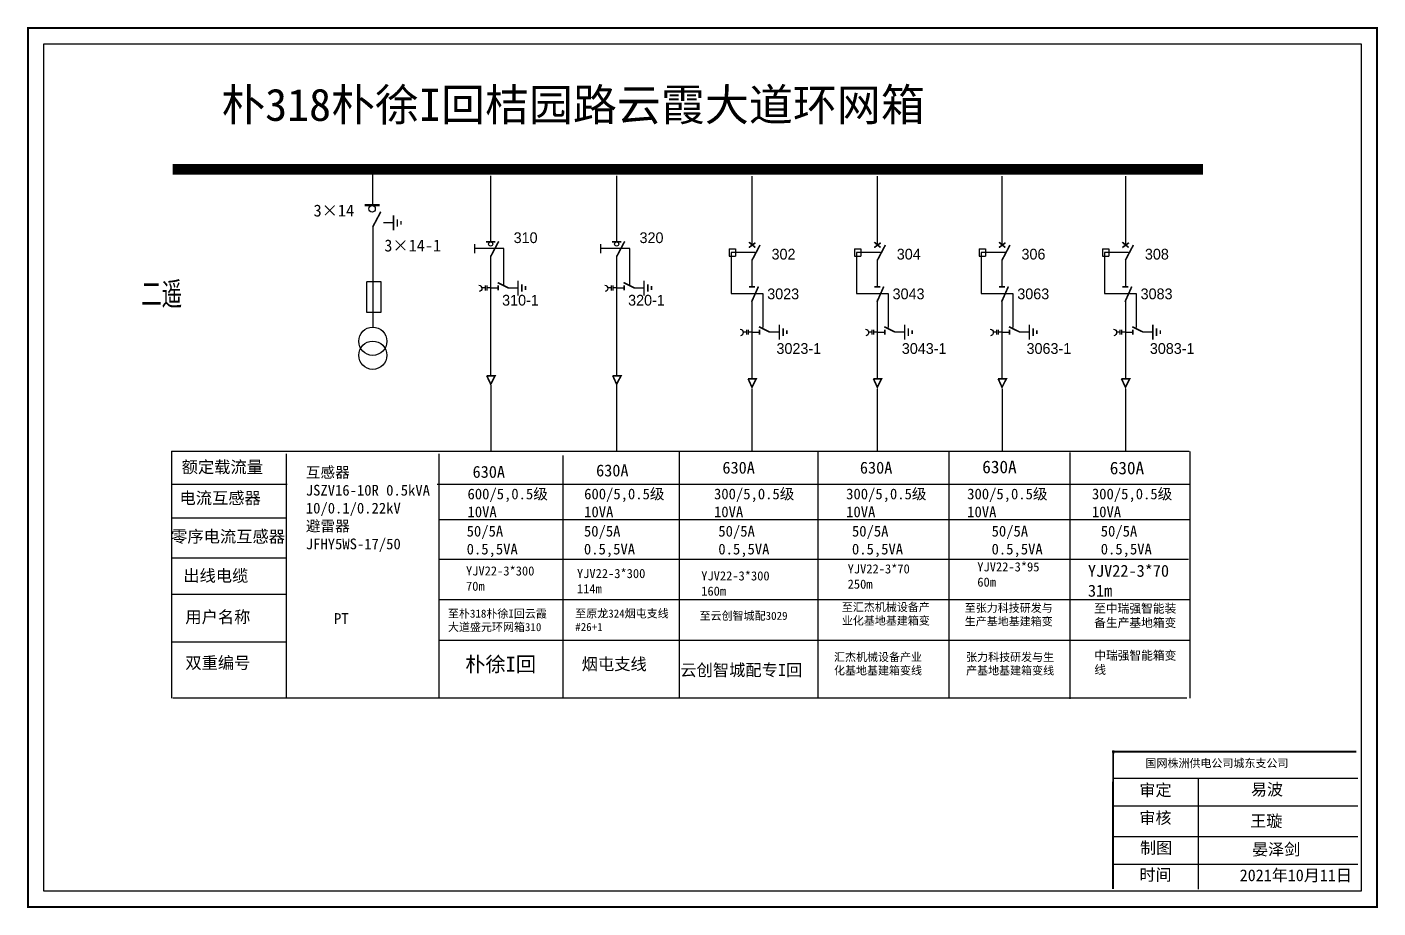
# Model space of a CAD drawing. Extents: x -188 to 201, y -159 to 98.
# Drawn here: x 68.9 to 194.6, y 15.1 to 97 of the extents above; entities that cross this region are included whole.
import ezdxf

# ---------------------------------------------------------------- set-up
doc = ezdxf.new("R2010")
doc.units = 0
doc.header["$LTSCALE"] = 0.774411
doc.linetypes.add('ACAD_ISO02W100', pattern=[15, 12, -3])
doc.linetypes.add('CENTER', pattern=[50.8, 31.75, -6.35, 6.35, -6.35])
doc.layers.get('0').update_dxf_attribs({"linetype": 'CONTINUOUS'})
doc.layers.add('2', color=7, linetype='CONTINUOUS')
doc.layers.add('3', color=7, linetype='CONTINUOUS')
doc.styles.add('hztxt_txtstyle_0.00_0_0', font='simkai.ttf')
doc.styles.add('hztxt_txtstyle_1.80_0_0', font='', dxfattribs={"height": 1.8, "bigfont": 'hztxt.shx'})
doc.styles.add('hztxt_txtstyle_2.70_0_0', font='simkai.ttf', dxfattribs={"height": 2.7})
doc.styles.add('KaiTi_txtstyle_1.11_0_0', font='simkai.ttf', dxfattribs={"height": 1.109414})
doc.styles.add('STYLE1', font='txt.shx', dxfattribs={"height": 2.6})
doc.styles.add('仿宋_txtstyle_1.11_0_0', font='simfang.ttf', dxfattribs={"height": 1.109414})
doc.styles.add('字体', font='', dxfattribs={"height": 2.5})
doc.styles.add('宋体', font='', dxfattribs={"width": 0.65})
doc.styles.get('hztxt_txtstyle_1.80_0_0').set_extended_font_data('hztxt')
doc.styles.get('字体').set_extended_font_data('SimSun')
doc.styles.get('宋体').set_extended_font_data('SimSun')

# ---------------------------------------------------------------- blocks, each defined once
blk = doc.blocks.new('JD')
for points in [[(-2, 0.2), (-2, -0.2), (2, 0.2), (2, -0.2)], [(1, -1.2), (1, -0.8), (-1, -1.2), (-1, -0.8)], [(-0.5, -1.8), (-0.5, -2.2), (0.5, -1.8), (0.5, -2.2)]]:
    blk.add_trace(points)

msp = doc.modelspace()

# ---------------------------------------------------------------- linework, layer by layer
at = {"color": 0}
for p, q in [((101.08, 83.76), (101.08, 80.47)), ((112.06, 83.16), (112.06, 77.05)), ((123.78, 83.16), (123.78, 77.05)), ((136.37, 83.13), (136.37, 76.71)), ((148.03, 83.13), (148.03, 76.71)), ((159.62, 83.13), (159.62, 76.71)), ((171.1, 83.13), (171.1, 76.71)), ((101.09, 78.44), (101.09, 69.11)), ((102.08, 78.81), (103.02, 78.81)), ((112.06, 75.69), (112.06, 64.59)), ((123.78, 75.69), (123.78, 64.59)), ((134.24, 76.36), (134.84, 76.36)), ((134.24, 76.36), (134.24, 75.7)), ((134.24, 75.7), (134.84, 75.7)), ((134.84, 76.36), (134.84, 75.7)), ((145.9, 76.36), (146.5, 76.36)), ((145.9, 76.36), (145.9, 75.7)), ((145.9, 75.7), (146.5, 75.7)), ((146.5, 76.36), (146.5, 75.7)), ((157.49, 76.36), (158.09, 76.36)), ((157.49, 76.36), (157.49, 75.7)), ((157.49, 75.7), (158.09, 75.7)), ((158.09, 76.36), (158.09, 75.7)), ((168.97, 76.36), (169.57, 76.36)), ((168.97, 76.36), (168.97, 75.7)), ((168.97, 75.7), (169.57, 75.7)), ((169.57, 76.36), (169.57, 75.7)), ((136.37, 75.35), (136.37, 72.87)), ((148.03, 75.35), (148.03, 72.87)), ((159.62, 75.35), (159.62, 72.87)), ((171.1, 75.35), (171.1, 72.87)), ((112.06, 72.74), (112.75, 72.74)), ((113.66, 72.76), (114.6, 72.76)), ((123.78, 72.74), (124.47, 72.74)), ((125.37, 72.76), (126.32, 72.76)), ((136.37, 71.64), (136.37, 64.33)), ((148.03, 71.64), (148.03, 64.33)), ((159.62, 71.64), (159.62, 64.33)), ((171.1, 71.64), (171.1, 64.33)), ((136.37, 68.64), (137.06, 68.64)), ((137.96, 68.65), (138.9, 68.65)), ((148.03, 68.64), (148.72, 68.64)), ((149.62, 68.65), (150.56, 68.65)), ((159.62, 68.64), (160.32, 68.64)), ((161.22, 68.65), (162.16, 68.65)), ((171.1, 68.64), (171.79, 68.64)), ((172.7, 68.65), (173.64, 68.65)), ((93.14, 54.48), (82.43, 54.48)), ((93.1, 51.34), (82.39, 51.34)), ((93.1, 47.62), (82.39, 47.62)), ((93.06, 44.23), (82.35, 44.23)), ((93.1, 39.82), (82.39, 39.82))]:
    msp.add_line(p, q, dxfattribs=at)
at = {"color": 0, "linetype": 'ACAD_ISO02W100'}
for p, q in [((136.67, 76.02), (134.43, 76.02)), ((134.43, 76.02), (134.43, 72.21)), ((148.33, 76.02), (146.09, 76.02)), ((146.09, 76.02), (146.09, 72.21)), ((159.92, 76.02), (157.68, 76.02)), ((157.68, 76.02), (157.68, 72.21)), ((171.4, 76.02), (169.16, 76.02)), ((169.16, 76.02), (169.16, 72.21)), ((134.43, 72.21), (137.38, 72.21)), ((137.38, 72.21), (137.38, 69.06)), ((146.09, 72.21), (149.04, 72.21)), ((149.04, 72.21), (149.04, 69.06)), ((157.68, 72.21), (160.64, 72.21)), ((160.64, 72.21), (160.64, 69.06)), ((169.16, 72.21), (172.12, 72.21)), ((172.12, 72.21), (172.12, 69.06))]:
    msp.add_line(p, q, dxfattribs=at)
at = {"color": 0, "linetype": 'CENTER'}
for p, q in [((112.07, 63.69), (112.07, 57.55)), ((123.78, 63.69), (123.78, 57.55)), ((136.37, 63.35), (136.37, 57.58)), ((148.03, 63.35), (148.03, 57.58)), ((159.63, 63.35), (159.63, 57.58)), ((171.11, 63.35), (171.11, 57.58))]:
    msp.add_line(p, q, dxfattribs=at)
at = {"color": 0, "linetype": 'Continuous'}
for p, q in [((82.37, 57.57), (177.03, 57.57)), ((82.41, 34.62), (82.41, 57.57)), ((93.04, 57.32), (93.04, 34.63)), ((107.25, 57.32), (107.25, 34.63)), ((118.77, 57.17), (118.77, 34.64)), ((129.59, 57.52), (129.59, 34.63)), ((142.49, 57.52), (142.49, 34.63)), ((154.69, 57.51), (154.69, 34.61)), ((165.95, 57.43), (165.95, 34.54)), ((177.09, 57.55), (177.09, 34.61)), ((107.08, 54.5), (177.06, 54.5)), ((107.25, 51.21), (177.09, 51.21)), ((107.25, 47.52), (176.97, 47.52)), ((107.25, 43.79), (177.16, 43.79)), ((107.25, 40), (177.06, 40)), ((176.82, 34.62), (82.49, 34.62)), ((169.97, 27.18), (192.72, 27.18)), ((177.86, 27.09), (177.86, 16.84)), ((169.97, 24.59), (192.72, 24.59)), ((169.97, 21.76), (192.72, 21.76)), ((169.97, 19.17), (192.72, 19.17))]:
    msp.add_line(p, q, dxfattribs=at)
at = {"color": 0, "linetype": 'Continuous', "const_width": 0.182}
msp.add_lwpolyline([(69.03, 96.9), (194.51, 96.9), (194.51, 15.2), (69.03, 15.2)], close=True, dxfattribs=at)
at = {"color": 0, "linetype": 'Continuous'}
msp.add_lwpolyline([(70.5, 95.42), (193.03, 95.42), (193.03, 16.67), (70.5, 16.67)], close=True, dxfattribs=at)
at = {"color": 0}
for points, const_width in [([(82.49, 83.76), (178.33, 83.76)], 0.998), ([(100.33, 80.43), (101.73, 80.43)], 0.238), ([(101.09, 78.4), (101.84, 79.82)], 0.15), ([(111.62, 77.03), (112.5, 77.03)], 0.15), ([(112.06, 75.65), (112.81, 77.07)], 0.15), ([(123.34, 77.03), (124.22, 77.03)], 0.15), ([(123.78, 75.65), (124.53, 77.07)], 0.15), ([(136.09, 76.99), (136.68, 76.5)], 0.15), ([(136.08, 76.49), (136.69, 76.94)], 0.15), ([(136.37, 75.31), (137.12, 76.73)], 0.15), ([(147.75, 76.99), (148.33, 76.5)], 0.15), ([(147.74, 76.49), (148.35, 76.94)], 0.15), ([(148.03, 75.31), (148.78, 76.73)], 0.15), ([(159.34, 76.49), (159.95, 76.94)], 0.15), ([(159.35, 76.99), (159.93, 76.5)], 0.15), ([(159.62, 75.31), (160.37, 76.73)], 0.15), ([(170.82, 76.49), (171.43, 76.94)], 0.15), ([(170.82, 76.99), (171.41, 76.5)], 0.15), ([(171.1, 75.31), (171.85, 76.73)], 0.15), ([(112.72, 73.24), (113.71, 72.74)], 0.15), ([(112.75, 72.97), (112.75, 72.51)], 0.15), ([(124.43, 73.24), (125.43, 72.74)], 0.15), ([(124.47, 72.97), (124.47, 72.51)], 0.15), ([(136.1, 72.83), (136.66, 72.83)], 0.15), ([(136.34, 71.45), (136.97, 72.87)], 0.15), ([(147.76, 72.83), (148.31, 72.83)], 0.15), ([(148, 71.45), (148.63, 72.87)], 0.15), ([(159.36, 72.83), (159.91, 72.83)], 0.15), ([(159.59, 71.45), (160.22, 72.87)], 0.15), ([(170.83, 72.83), (171.39, 72.83)], 0.15), ([(171.07, 71.45), (171.7, 72.87)], 0.15), ([(137.02, 69.13), (138.02, 68.64)], 0.15), ([(148.68, 69.13), (149.68, 68.64)], 0.15), ([(160.28, 69.13), (161.28, 68.64)], 0.15), ([(171.75, 69.13), (172.75, 68.64)], 0.15), ([(137.06, 68.87), (137.06, 68.41)], 0.15), ([(148.72, 68.87), (148.72, 68.41)], 0.15), ([(160.32, 68.87), (160.32, 68.41)], 0.15), ([(171.79, 68.87), (171.79, 68.41)], 0.15), ([(111.69, 64.56), (112.46, 64.56), (112.07, 63.79), (111.7, 64.58)], 0.15), ([(123.41, 64.56), (124.18, 64.56), (123.78, 63.79), (123.42, 64.58)], 0.15), ([(136, 64.28), (136.76, 64.28), (136.37, 63.51), (136.01, 64.3)], 0.15), ([(147.66, 64.28), (148.42, 64.28), (148.03, 63.51), (147.67, 64.3)], 0.15), ([(159.26, 64.28), (160.02, 64.28), (159.63, 63.51), (159.27, 64.3)], 0.15), ([(170.73, 64.28), (171.5, 64.28), (171.11, 63.51), (170.74, 64.3)], 0.15)]:
    msp.add_lwpolyline(points, dxfattribs=dict(at, const_width=const_width))
for points in [[(110.55, 76.8), (110.55, 75.97)], [(122.27, 76.8), (122.27, 75.97)], [(100.5, 73.28), (100.5, 70.48), (101.89, 70.48), (101.89, 73.31), (100.5, 73.31)], [(111.56, 72.96), (111.56, 72.5)], [(111.7, 72.96), (111.7, 72.5)], [(123.28, 72.96), (123.28, 72.5)], [(123.42, 72.96), (123.42, 72.5)], [(111.56, 72.75), (111.24, 72.75)], [(112.06, 72.75), (111.7, 72.75)], [(123.28, 72.75), (122.96, 72.75)], [(123.78, 72.75), (123.42, 72.75)], [(135.87, 68.64), (135.55, 68.64)], [(135.87, 68.85), (135.87, 68.4)], [(136.01, 68.85), (136.01, 68.4)], [(136.37, 68.64), (136.01, 68.64)], [(147.52, 68.64), (147.21, 68.64)], [(147.52, 68.85), (147.52, 68.4)], [(147.66, 68.85), (147.66, 68.4)], [(148.03, 68.64), (147.66, 68.64)], [(159.12, 68.64), (158.81, 68.64)], [(159.12, 68.85), (159.12, 68.4)], [(159.26, 68.85), (159.26, 68.4)], [(159.62, 68.64), (159.26, 68.64)], [(170.6, 68.64), (170.28, 68.64)], [(170.6, 68.85), (170.6, 68.4)], [(170.74, 68.85), (170.74, 68.4)], [(171.1, 68.64), (170.74, 68.64)]]:
    msp.add_lwpolyline(points, dxfattribs=at)
at = {"color": 0, "linetype": 'ACAD_ISO02W100'}
for points in [[(113.29, 72.97), (113.29, 76.39), (110.55, 76.39)], [(125.01, 72.97), (125.01, 76.39), (122.27, 76.39)]]:
    msp.add_lwpolyline(points, dxfattribs=at)
at = {"color": 0}
for points in [[(110.97, 73, -0.877934), (110.99, 72.4)], [(122.69, 73, -0.877934), (122.7, 72.4)], [(135.28, 68.9, -0.877934), (135.29, 68.29)], [(146.94, 68.9, -0.877934), (146.95, 68.29)], [(158.54, 68.9, -0.877934), (158.55, 68.29)], [(170.01, 68.9, -0.877934), (170.03, 68.29)]]:
    msp.add_lwpolyline(points, format="xyb", dxfattribs=at)
at = {"color": 0, "linetype": 'Continuous', "const_width": 0.182}
for points in [[(169.85, 29.64), (192.6, 29.64)], [(169.97, 29.75), (169.95, 16.88)]]:
    msp.add_lwpolyline(points, dxfattribs=at)
at = {"color": 0}
for centre, radius in [((101.03, 80.09), 0.305), ((112.06, 76.82), 0.192), ((123.78, 76.82), 0.192)]:
    msp.add_circle(centre, radius, dxfattribs=at)
at = {"layer": '2', "color": 0}
for centre in [(101.1, 67.78), (101.1, 66.48)]:
    msp.add_circle(centre, 1.31, dxfattribs=at)

# ---------------------------------------------------------------- block references
at = {"color": 0, "xscale": 0.3494655254594932, "yscale": 0.3494655254594932, "zscale": 0.3494655254595134, "rotation": 90}
for p in [(103.03, 78.78), (114.61, 72.73), (126.33, 72.73), (138.92, 68.63), (150.57, 68.63), (162.17, 68.63), (173.65, 68.63)]:
    msp.add_blockref('JD', p, dxfattribs=at)

# ---------------------------------------------------------------- texts
at = {"color": 0, "linetype": 'Continuous', "style": 'hztxt_txtstyle_2.70_0_0'}
for s, p in [('3×14', (95.59, 79.38)), ('3×14-1', (102.17, 76.13))]:
    msp.add_text(s, height=1.109, dxfattribs=at).set_placement(p)
at = {"color": 0, "style": 'hztxt_txtstyle_1.80_0_0'}
for s, p in [('310', (114.2, 76.91)), ('320', (125.91, 76.91)), ('302', (138.19, 75.38)), ('304', (149.84, 75.38)), ('306', (161.44, 75.38)), ('308', (172.92, 75.38)), ('310-1', (113.13, 71.1)), ('320-1', (124.85, 71.1)), ('3023', (137.79, 71.69)), ('3043', (149.45, 71.69)), ('3063', (161.05, 71.69)), ('3083', (172.52, 71.69)), ('3023-1', (138.65, 66.61)), ('3043-1', (150.31, 66.61)), ('3063-1', (161.91, 66.61)), ('3083-1', (173.38, 66.61))]:
    msp.add_text(s, height=0.998, dxfattribs=at).set_placement(p)
at = {"color": 0, "linetype": 'Continuous', "attachment_point": 1}
for s, insert, char_height, width, style in [('朴318朴徐I回桔园路云霞大道环网箱', (87, 91.27), 3, 90.5642, '字体'), ('{\\fSimSun|b0|i0|c134|p2;额定载流量}', (83.32, 56.65), 1.1094, 17.8852, 'hztxt_txtstyle_2.70_0_0'), ('{\\fSimSun|b0|i0|c134|p2;630A}', (133.62, 56.59), 1.1094, 17.8852, 'hztxt_txtstyle_2.70_0_0'), ('{\\fSimSun|b0|i0|c134|p2;630A}', (146.41, 56.59), 1.1094, 17.8852, 'hztxt_txtstyle_2.70_0_0'), ('{\\fSimSun|b0|i0|c134|p2;630A}', (157.79, 56.69), 1.1757, 9.454, 'hztxt_txtstyle_0.00_0_0'), ('{\\fSimSun|b0|i0|c134|p2;630A}', (169.65, 56.59), 1.1757, 9.454, 'hztxt_txtstyle_0.00_0_0'), ('\\A1;{\\fSimSun|b0|i0|c134|p2;互感器\\PJSZV16-10R 0.5kVA\\P10/0.1/0.22kV\\P避雷器\\PJFHY5WS-17/50}', (94.87, 56.1), 0.9985, 18.4113, 'hztxt_txtstyle_2.70_0_0'), ('{\\fSimSun|b0|i0|c134|p2;630A}', (110.38, 56.2), 1.1094, 17.8852, 'hztxt_txtstyle_2.70_0_0'), ('{\\fSimSun|b0|i0|c134|p2;630A}', (121.87, 56.33), 1.1094, 17.8852, 'hztxt_txtstyle_2.70_0_0'), ('\\A1;{\\fSimSun|b0|i0|c134|p2;600/5,0.5级\\P10VA}', (109.91, 54.09), 0.9985, 18.4113, 'hztxt_txtstyle_2.70_0_0'), ('\\A1;{\\fSimSun|b0|i0|c134|p2;600/5,0.5级\\P10VA}', (120.76, 54.09), 0.9985, 18.4113, 'hztxt_txtstyle_2.70_0_0'), ('\\A1;{\\fSimSun|b0|i0|c134|p2;300/5,0.5级\\P10VA}', (132.84, 54.09), 0.9985, 18.4113, 'hztxt_txtstyle_2.70_0_0'), ('\\A1;{\\fSimSun|b0|i0|c134|p2;300/5,0.5级\\P10VA}', (145.13, 54.09), 0.9985, 18.4113, 'hztxt_txtstyle_2.70_0_0'), ('\\A1;{\\fSimSun|b0|i0|c134|p2;300/5,0.5级\\P10VA}', (156.39, 54.09), 0.9985, 18.4113, 'hztxt_txtstyle_2.70_0_0'), ('\\A1;{\\fSimSun|b0|i0|c134|p2;300/5,0.5级\\P10VA}', (167.99, 54.09), 0.9985, 18.4113, 'hztxt_txtstyle_2.70_0_0'), ('{\\fSimSun|b0|i0|c134|p2;电流互感器}', (83.12, 53.77), 1.1094, 17.8852, 'hztxt_txtstyle_2.70_0_0'), ('{\\fSimSun|b0|i0|c134|p2;零序电流互感器}', (82.34, 50.19), 1.1094, 17.8852, 'hztxt_txtstyle_2.70_0_0'), ('{\\fSimSun|b0|i0|c134|p2;50/5A\\P0.5,5VA}', (109.83, 50.63), 0.9985, 17.8852, 'hztxt_txtstyle_2.70_0_0'), ('{\\fSimSun|b0|i0|c134|p2;50/5A\\P0.5,5VA}', (120.74, 50.63), 0.9985, 17.8852, 'hztxt_txtstyle_2.70_0_0'), ('{\\fSimSun|b0|i0|c134|p2;50/5A\\P0.5,5VA}', (133.24, 50.63), 0.9985, 17.8852, 'hztxt_txtstyle_2.70_0_0'), ('{\\fSimSun|b0|i0|c134|p2;50/5A\\P0.5,5VA}', (145.67, 50.63), 0.9985, 17.8852, 'hztxt_txtstyle_2.70_0_0'), ('{\\fSimSun|b0|i0|c134|p2;50/5A\\P0.5,5VA}', (158.66, 50.63), 0.9985, 17.8852, 'hztxt_txtstyle_2.70_0_0'), ('{\\fSimSun|b0|i0|c134|p2;50/5A\\P0.5,5VA}', (168.81, 50.63), 0.9985, 17.8852, 'hztxt_txtstyle_2.70_0_0'), ('{\\fSimSun|b0|i0|c134|p2;出线电缆}', (83.47, 46.55), 1.1094, 17.8852, 'hztxt_txtstyle_2.70_0_0'), ('{\\fSimSun|b0|i0|c134|p2;YJV22-3*300\\P70m}', (109.77, 46.86), 0.85, 8.9502, 'hztxt_txtstyle_2.70_0_0'), ('{\\fSimSun|b0|i0|c134|p2;YJV22-3*300\\P114m}', (120.09, 46.62), 0.85, 8.9502, 'hztxt_txtstyle_2.70_0_0'), ('{\\fSimSun|b0|i0|c134|p2;YJV22-3*70\\P250m}', (145.27, 47.05), 0.85, 8.9502, 'hztxt_txtstyle_2.70_0_0'), ('{\\fSimSun|b0|i0|c134|p2;YJV22-3*95\\P60m}', (157.33, 47.24), 0.85, 8.9502, 'hztxt_txtstyle_2.70_0_0'), ('{\\fSimSun|b0|i0|c134|p2;YJV22-3*300\\P160m}', (131.65, 46.4), 0.85, 8.9502, 'hztxt_txtstyle_2.70_0_0'), ('{\\fSimSun|b0|i0|c134|p2;用户名称}', (83.66, 42.71), 1.1094, 17.8852, 'hztxt_txtstyle_2.70_0_0'), ('{\\fSimSun|b0|i0|c134|p2;至朴318朴徐I回云霞大道盛元环网箱310}', (108.09, 42.84), 0.75, 10.0352, 'hztxt_txtstyle_2.70_0_0'), ('{\\fSimSun|b0|i0|c134|p2;至原龙324烟屯支线#26+1}', (119.93, 42.85), 0.75, 10.0352, 'hztxt_txtstyle_2.70_0_0'), ('{\\fSimSun|b0|i0|c134|p2;至云创智城配3029}', (131.5, 42.64), 0.75, 10.0352, 'hztxt_txtstyle_2.70_0_0'), ('{\\fSimSun|b0|i0|c134|p2;至汇杰机械设备产业化基地基建箱变}', (144.73, 43.44), 0.75, 8.8446, 'hztxt_txtstyle_2.70_0_0'), ('{\\fSimSun|b0|i0|c134|p2;至张力科技研发与生产基地基建箱变}', (156.16, 43.37), 0.75, 8.8446, 'hztxt_txtstyle_2.70_0_0'), ('{\\fSimSun|b0|i0|c134|p2;PT}', (97.49, 42.51), 1.0024, 7.7986, 'hztxt_txtstyle_0.00_0_0'), ('{\\fSimSun|b0|i0|c134|p2;双重编号}', (83.66, 38.45), 1.1094, 17.8852, 'hztxt_txtstyle_2.70_0_0'), ('{\\fSimSun|b0|i0|c134|p2;烟屯支线}', (120.53, 38.33), 1.1094, 9.6036, 'hztxt_txtstyle_2.70_0_0'), ('{\\fSimSun|b0|i0|c134|p2;云创智城配专I回}', (129.7, 37.78), 1.1094, 12.6569, 'hztxt_txtstyle_2.70_0_0'), ('{\\fSimSun|b0|i0|c134|p2;汇杰机械设备产业化基地基建箱变线}', (144, 38.8), 0.75, 8.8446, 'hztxt_txtstyle_2.70_0_0'), ('{\\fSimSun|b0|i0|c134|p2;张力科技研发与生产基地基建箱变线}', (156.29, 38.8), 0.75, 8.8446, 'hztxt_txtstyle_2.70_0_0'), ('\\f\uffbfﾬￌﾣﾤ_GB2312|b0|i0|c134|p49;审定', (172.41, 26.61), 1.0944, 8.5588, '字体'), ('易波', (182.78, 26.67), 1.094, 8.5588, '字体'), ('\\f\uffbfﾬￌﾣﾤ_GB2312|b0|i0|c134|p49;审核', (172.41, 24.03), 1.0944, 8.5588, '字体'), ('王璇', (182.72, 23.74), 1.094, 8.5588, '字体'), ('\\f\uffbfﾬￌﾣﾤ_GB2312|b0|i0|c134|p49;制图', (172.47, 21.25), 1.0944, 8.5588, '字体'), ('晏泽剑', (182.89, 21.1), 1.094, 8.5588, '字体'), ('\\f\uffbfﾬￌﾣﾤ_GB2312|b0|i0|c134|p49;时间', (172.41, 18.74), 1.0944, 8.5588, '字体'), ('2021年10月11日', (181.74, 18.69), 1.0944, 16.0081, '字体')]:
    msp.add_mtext(s, dxfattribs=dict(at, insert=insert, char_height=char_height, width=width, style=style))
at = {"color": 7, "linetype": 'Continuous', "width": 8.1208, "attachment_point": 1}
for s, insert, char_height, style in [('{\\fSimSun|b0|i0|c134|p2;YJV22-3*70\\P31m}', (167.62, 47), 1.1094, '仿宋_txtstyle_1.11_0_0'), ('{\\fSimSun|b0|i0|c134|p2;至中瑞强智能装备生产基地箱变}', (168.2, 43.35), 0.8, 'KaiTi_txtstyle_1.11_0_0'), ('{\\fSimSun|b0|i0|c134|p2;中瑞强智能箱变线}', (168.21, 38.98), 0.8, 'KaiTi_txtstyle_1.11_0_0')]:
    msp.add_mtext(s, dxfattribs=dict(at, insert=insert, char_height=char_height, style=style))
at = {"linetype": 'Continuous', "insert": (109.69, 38.46), "char_height": 1.3829, "width": 12.2167, "attachment_point": 1, "style": 'STYLE1'}
msp.add_mtext('{\\fSimSun|b0|i0|c134|p6;朴徐I回}', dxfattribs=at)
at = {"color": 7, "linetype": 'Continuous', "true_color": 0xffffff, "insert": (172.97, 28.93), "char_height": 0.75, "width": 82.0179, "attachment_point": 1, "style": '字体'}
msp.add_mtext('国网株洲供电公司城东支公司', dxfattribs=at)
at = {"layer": '3', "color": 0, "style": '宋体', "width": 0.65}
msp.add_text('二遥', height=2.143, dxfattribs=at).set_placement((79.56, 71.12, -0.03))

doc.saveas('drawing.dxf')
